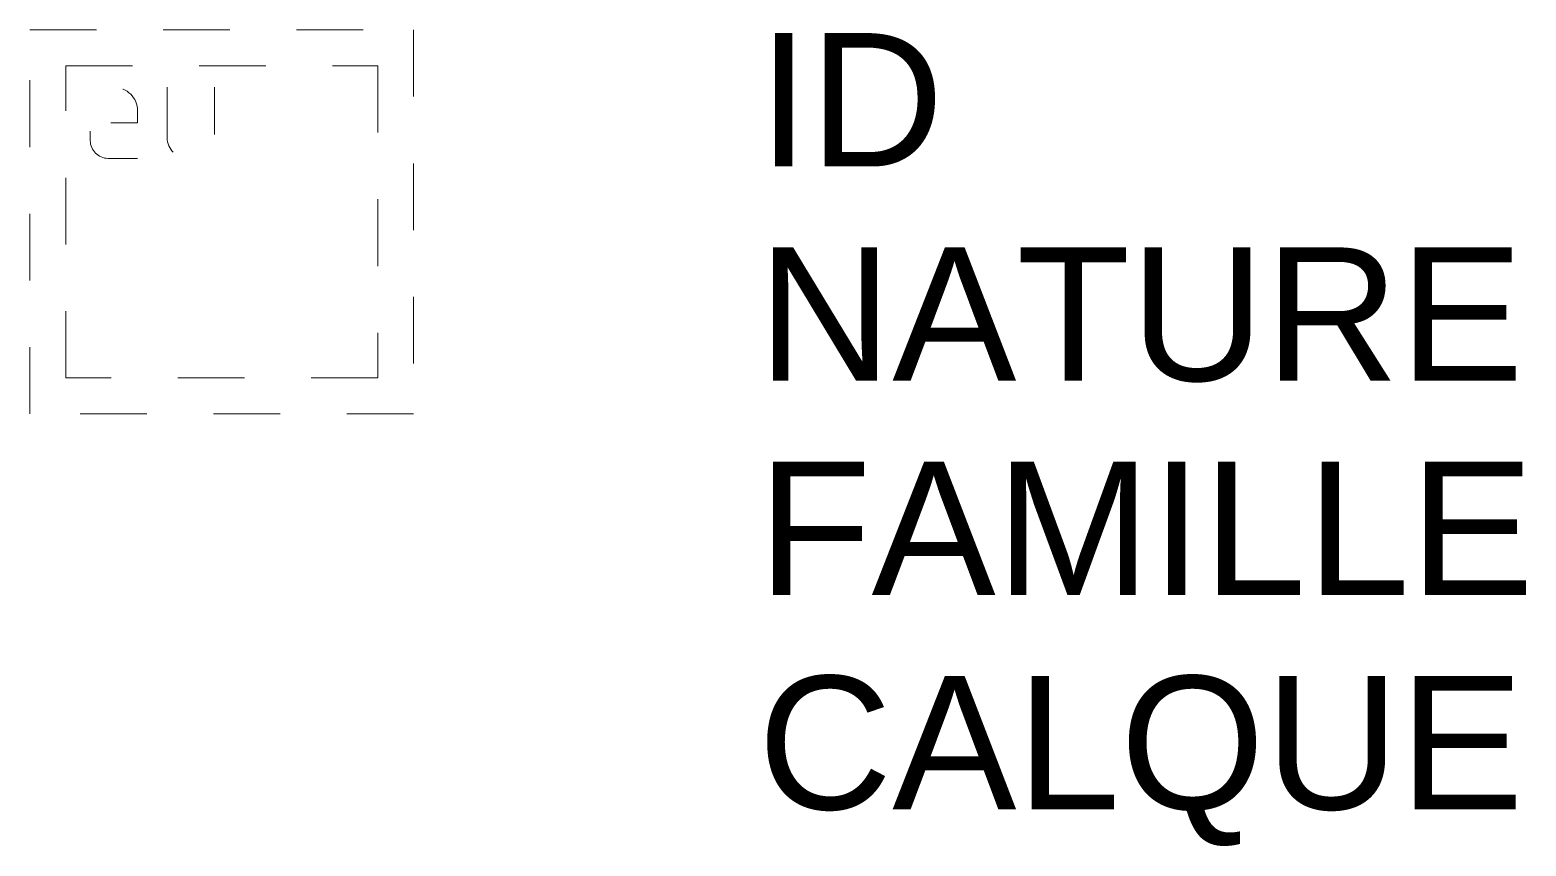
# Model space of a CAD drawing. Header units: metres. Extents: x 0 to 2.24, y -0.65 to 0.58.
import ezdxf

# ---------------------------------------------------------------- set-up
doc = ezdxf.new("R2010")
doc.units = ezdxf.units.M
doc.linetypes.add('Socle_Continu', pattern=[2.5, 2.5, 0])
doc.linetypes.add('Socle_Discontinu', pattern=[0.075, 0.05, -0.025])
doc.layers.add('EAUUS_SCT', color=7, linetype='Socle_Continu', lineweight=13, true_color=0x7f3f00)
doc.styles.get("Standard").update_dxf_attribs({"font": 'arial.ttf'})

msp = doc.modelspace()

# ---------------------------------------------------------------- linework, layer by layer
at = {"layer": 'EAUUS_SCT', "linetype": 'Socle_Discontinu'}
for points in [[(0, 0.5755), (0.5755, 0.5755), (0.5755, 0), (0, 0)], [(0.054, 0.5216), (0.5216, 0.5216), (0.5216, 0.054), (0.054, 0.054)]]:
    msp.add_lwpolyline(points, close=True, dxfattribs=at)
at = {"layer": 'EAUUS_SCT', "linetype": 'Socle_Discontinu', "flags": 128}
for points in [[(0.1615, 0.3829), (0.1171, 0.3829, -0.405328), (0.0905, 0.4096), (0.0905, 0.4541, -0.999132), (0.1615, 0.4541), (0.1615, 0.4362), (0.0994, 0.4362)], [(0.2058, 0.4896), (0.2058, 0.414, 0.410802), (0.2369, 0.3829), (0.2768, 0.3829), (0.2768, 0.4896)]]:
    msp.add_lwpolyline(points, format="xyb", dxfattribs=at)

# ---------------------------------------------------------------- texts
at = {"layer": 'EAUUS_SCT', "linetype": 'Socle_Discontinu', "flags": 9}
for tag, p, s in [('ID', (1.0915, 0.3708), 'CP_0203'), ('NATURE', (1.0915, 0.0495), 'Cheminée carrée'), ('FAMILLE', (1.0915, -0.2718), 'Eau usée'), ('CALQUE', (1.0915, -0.593), 'EAUUS_SCT')]:
    msp.add_attdef(tag, p, s, height=0.2, dxfattribs=at)

doc.saveas('drawing.dxf')
